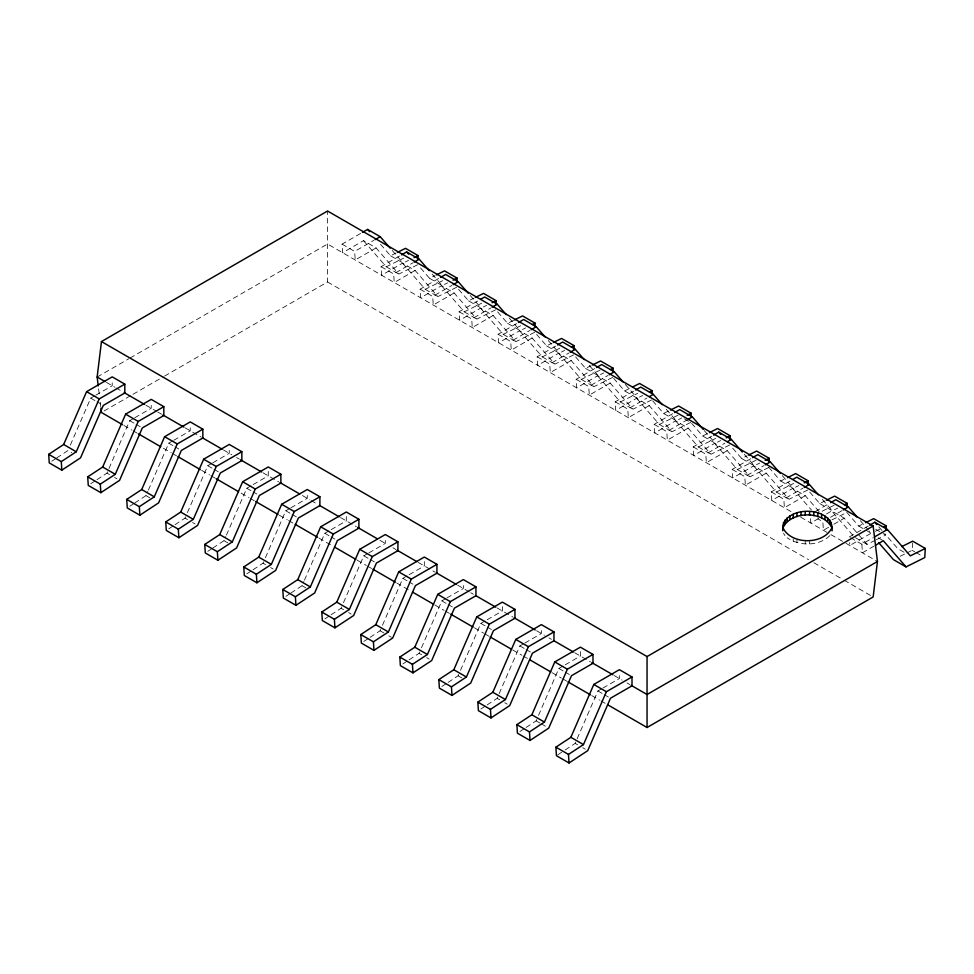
<?xml version="1.0" encoding="UTF-8"?>
<svg xmlns="http://www.w3.org/2000/svg" width="974" height="974" viewBox="0 0 974 974"><rect width="100%" height="100%" fill="white"/><g stroke="black" fill="none" stroke-linecap="round" stroke-linejoin="round"><path stroke-width="0.73" stroke-dasharray="4.87 3.65" d="M164.557 376.086L327.556 281.973L327.556 211.017M906.818 552.976L912.163 550.322L912.626 542.469M70.359 445.045L90.704 398.147L94.502 395.955M96.986 479.658L106.982 473.084L129.725 420.671L133.523 418.479M134.753 502.998L145.99 495.608L147.792 491.468M148.389 490.092L168.733 443.194L172.532 441.003M175.016 524.706L185.011 518.131L186.801 513.992M187.398 512.616L207.754 465.718L211.553 463.527M212.782 548.045L224.02 540.655L225.822 536.516M226.418 535.14L246.763 488.242L251.828 485.32M253.045 569.753L263.041 563.179L264.831 559.039M265.427 557.664L285.784 510.766L289.582 508.574M290.812 593.105L302.05 585.703L303.851 581.563M304.448 580.187L324.792 533.289L329.857 530.367M331.075 614.801L341.07 608.226L342.86 604.099M343.457 602.711L363.813 555.813L367.612 553.622M370.096 637.325L380.079 630.762L381.881 626.623M382.478 625.235L402.822 578.337L407.887 575.427M409.104 659.848L419.1 653.286L420.89 649.147M421.486 647.759L441.843 600.873L445.642 598.681M448.125 682.384L458.109 675.81L459.911 671.67M460.507 670.295L480.852 623.397L485.916 620.475M487.134 704.908L497.13 698.334L519.873 645.92L523.671 643.729M526.155 727.432L536.138 720.857L537.94 716.718M538.537 715.342L558.881 668.444L563.946 665.522M565.163 749.956L575.159 743.381L597.902 690.968L601.701 688.776M829.86 535.615C818.83 546.39 799.447 546.353 787.126 537.77M51.732 461.238L55.481 458.778M56.723 457.95L67.961 450.56L71.747 452.74M90.752 483.761L95.744 480.474M129.761 506.285L133.511 503.826M168.782 528.809L173.774 525.522M207.791 551.333L211.541 548.873M246.812 573.856L251.803 570.581M285.82 596.392L289.57 593.921M324.841 618.916L329.833 615.629M363.85 641.44L368.842 638.153M402.871 663.964L407.863 660.676M441.879 686.487L446.871 683.2M480.9 709.011L485.892 705.724M519.909 731.535L524.901 728.248M557.676 754.887L563.922 750.771M97.156 377.035L128.763 358.797M130.078 358.03L327.556 244.011L793.177 512.835M417.578 264.77L398.841 274.071L376.098 247.92L363.509 240.651L342.617 252.704L342.081 244.145L361.22 233.09M95.769 395.225L112.217 385.728L112.217 379.811M342.081 244.145L354.67 251.414L373.821 240.359M376.098 247.92L355.206 259.973L354.67 251.414M104.084 410.991L131.685 395.054M133 394.3L163.242 376.841M456.587 287.293L437.862 296.595L415.119 270.443L402.518 263.175L381.625 275.228L381.09 266.669L400.241 255.614M134.777 417.749L151.226 408.252L151.226 402.335M381.09 266.669L393.691 273.95L412.83 262.895M415.119 270.443L394.227 282.509L393.691 273.95M495.608 309.817L476.87 319.119L454.127 292.967L441.539 285.699L420.646 297.752L420.111 289.193L439.25 278.138M173.798 440.272L190.247 430.776L190.247 424.871M420.111 289.193L432.7 296.473L451.851 285.419M454.127 292.967L433.235 305.032L432.7 296.473M534.616 332.341L515.891 341.643L493.148 315.491L480.547 308.222L459.655 320.276L459.119 311.729L478.271 300.674M212.807 462.796L229.255 453.3L229.255 447.395M459.119 311.729L471.72 318.997L490.859 307.942M493.148 315.491L472.256 327.556L471.72 318.997M573.637 354.865L554.9 364.166L532.157 338.015L519.568 330.746L498.676 342.811L498.14 334.252L517.279 323.198M253.094 484.589L268.276 475.823L268.276 469.918M498.14 334.252L510.729 341.521L529.88 330.466M532.157 338.015L511.265 350.08L510.729 341.521M612.646 377.388L593.921 386.69L571.178 360.538L558.577 353.27L537.685 365.335L537.149 356.776L556.3 345.721M290.836 507.844L307.285 498.347L307.285 492.442M537.149 356.776L549.75 364.045L568.889 352.99M571.178 360.538L550.286 372.604L549.75 364.045M651.667 399.912L632.93 409.214L610.187 383.062L597.598 375.794L576.705 387.859L576.17 379.3L595.309 368.245M331.123 529.637L346.306 520.883L346.306 514.966M576.17 379.3L588.759 386.568L607.91 375.514M610.187 383.062L589.294 395.127L588.759 386.568M690.676 422.436L671.95 431.738L649.208 405.598L636.606 398.317L615.714 410.383L615.178 401.824L634.33 390.769M368.866 552.891L385.314 543.407L385.314 537.49M615.178 401.824L627.78 409.092L646.919 398.037M649.208 405.598L628.315 417.651L627.78 409.092M729.696 444.972L710.959 454.261L688.216 428.122L675.627 420.841L654.735 432.906L654.199 424.347L673.338 413.293M409.153 574.697L424.335 565.931L424.335 558.54M654.199 424.347L666.788 431.616L687.218 419.831M688.216 428.122L667.324 440.175L666.788 431.616M768.705 467.496L749.98 476.797L727.237 450.645L714.636 443.365L693.744 455.43L693.208 446.871L712.359 435.816M446.896 597.951L463.344 588.454L463.344 582.537M693.208 446.871L705.809 454.14L724.948 443.085M727.237 450.645L706.345 462.699L705.809 454.14M807.726 490.019L788.989 499.321L766.246 473.169L753.657 465.901L732.765 477.954L732.229 469.395L751.368 458.34M487.183 619.744L502.365 610.978L502.365 605.061M732.229 469.395L744.818 476.663L763.969 465.609M766.246 473.169L745.354 485.222L744.818 476.663M819.11 511.606L805.267 495.693L792.666 488.424L771.773 500.478L771.238 491.919L790.389 480.864M524.925 642.998L541.374 633.502L541.374 627.585M771.238 491.919L783.839 499.199L802.978 488.144M805.267 495.693L784.374 507.758L783.839 499.199M815.36 511.496L829.398 503.388M565.212 664.792L580.394 656.026L580.394 650.121M818.623 518.485L810.794 523.001L810.258 514.442M826.463 513.955L831.686 510.948L844.275 518.217L867.018 544.369L875.054 540.375M830.505 517.291L841.999 510.668M828.606 527.263L823.383 530.282L822.847 521.723L817.807 518.813M833.829 524.243L844.275 518.217M849.267 536.978L868.418 525.923M602.955 688.046L619.403 678.549L619.403 672.644M870.695 533.472L849.803 545.525L849.632 542.676M850.533 537.697L861.868 544.247L873.349 537.611M874.153 546.024L862.404 552.806L861.868 544.247M380.566 244.316L390.537 255.772L395.98 253.07M363.509 240.651L386.252 266.791L403.638 258.159M390.537 255.772L403.139 263.041L408.581 260.338M420.585 267.984L429.558 278.296L435.001 275.593M402.518 263.175L425.261 289.315L442.659 280.682M429.558 278.296L442.147 285.577L447.59 282.862M458.596 289.363L468.567 300.82L474.009 298.117M441.539 285.699L464.281 311.85L481.667 303.206M468.567 300.82L481.168 308.101L486.61 305.398M497.617 311.887L507.588 323.344L514.394 319.971M480.547 308.222L503.29 334.374L520.688 325.73M507.588 323.344L520.177 330.624L525.619 327.921M536.625 334.411L546.597 345.88L552.039 343.165M519.568 330.746L542.311 356.898L559.697 348.254M546.597 345.88L559.198 353.148L564.64 350.445M575.646 356.934L585.618 368.403L591.06 365.7M558.577 353.27L581.32 379.422L600.045 370.12M585.618 368.403L598.206 375.672L603.649 372.969M613.657 378.314L624.626 390.927L630.068 388.224M597.598 375.794L620.341 401.945L637.726 393.313M624.626 390.927L637.227 398.196L642.67 395.493M652.677 400.838L663.647 413.451L669.089 410.748M636.606 398.317L659.349 424.469L678.074 415.168M663.647 413.451L676.236 420.719L681.678 418.016M691.686 423.361L702.656 435.975L708.098 433.272M675.627 420.841L698.37 446.993L715.756 438.361M702.656 435.975L715.257 443.243L720.699 440.54M732.704 448.186L741.677 458.498L747.119 455.795M714.636 443.365L737.379 469.517L756.104 460.215M741.677 458.498L754.266 465.767L759.708 463.064M768.73 467.264L780.685 481.022L786.128 478.319M753.657 465.901L776.4 492.04L793.786 483.408M780.685 481.022L793.286 488.291L798.729 485.588M809.735 492.089L819.706 503.546L825.148 500.843M822.105 511.253L834.134 505.275M819.706 503.546L832.295 510.826L837.737 508.111M832.015 519.848L846.735 512.543M846.759 512.312L858.715 526.07L864.157 523.367M875.395 531.317L880.837 528.614M876.381 539.718L885.756 535.067L881.969 532.888M900.134 556.3L905.479 553.646M684.381 418.808L689.422 421.718M875.675 529.247L880.715 532.157M912.163 550.322L914.683 551.771M915.95 552.502L922.244 556.142M858.715 526.07L871.316 533.35L869.319 531.049M904.03 552.234L897.736 548.593L884.769 533.691M878.256 537.831L883.296 540.74M386.252 266.791L398.841 274.071M425.261 289.315L437.862 296.595M464.281 311.85L476.87 319.119M503.29 334.374L515.891 341.643M542.311 356.898L554.9 364.166M581.32 379.422L593.921 386.69M620.341 401.945L632.93 409.214M659.349 424.469L671.95 431.738M698.37 446.993L710.959 454.261M737.379 469.517L749.98 476.797M776.4 492.04L788.989 499.321M867.018 544.369L854.429 537.1L831.686 510.948M800.725 517.194L829.678 533.91M830.932 534.641L844.775 542.628M846.029 543.346L877.452 561.499M327.556 281.973L808.578 559.685M813.85 562.729L842.851 579.469M844.166 580.224L870.525 595.443M106.373 382.356L114.737 387.177M115.991 387.908L123.552 392.266M145.832 405.135L156.364 411.211M157.678 411.978L161.623 414.254M185.303 427.927L201.082 437.034M223.448 449.951L231.775 454.761M236.609 457.549L239.336 459.119M262.919 472.731L278.698 481.85M302.378 495.523L309.805 499.808M311.059 500.539L318.169 504.642M340.535 517.547L356.374 526.691M379.994 540.339L386.581 544.125M392.875 547.765L395.785 549.446M418.15 562.363L435.256 572.237M457.622 585.143L469.456 591.985M470.771 592.74L473.425 594.274M497.081 607.934L512.872 617.041M536.552 630.714L544.442 635.267M548.934 637.86L551.454 639.321M574.697 652.738L590.488 661.857M614.168 675.53L622.057 680.083M626.964 682.92L629.947 684.637M90.704 398.147L95.744 401.057M97.01 401.775L100.785 403.954M129.725 420.671L134.765 423.58M136.019 424.299L141.06 427.209M168.733 443.194L173.774 446.104M175.04 446.835L178.814 449.014M207.754 465.718L212.795 468.628M214.049 469.358L219.089 472.268M246.763 488.242L251.803 491.152M253.07 491.882L256.844 494.062M285.784 510.766L290.824 513.675M292.078 514.406L297.119 517.316M324.792 533.289L329.833 536.199M331.099 536.93L334.873 539.109M363.813 555.813L368.854 558.723M370.108 559.453L375.148 562.363M402.822 578.337L407.863 581.247M409.129 581.977L412.903 584.157M441.843 600.873L446.883 603.77M448.137 604.501L453.178 607.411M480.852 623.397L485.892 626.306M487.158 627.025L492.187 629.934M519.873 645.92L524.913 648.83M526.167 649.548L531.207 652.458M558.881 668.444L563.922 671.354M565.188 672.084L570.216 674.982M597.902 690.968L602.943 693.878M604.197 694.608L609.237 697.518M123.856 425.443L131.77 430.009M133.085 430.776L137.042 433.053M163.401 448.271L171.302 452.837M172.617 453.592L176.574 455.881M201.618 470.332L209.52 474.898M210.834 475.665L216.106 478.709M241.15 493.161L249.052 497.726M250.379 498.493L254.324 500.77M279.368 515.222L287.269 519.787M288.596 520.554L293.868 523.598M318.9 538.05L332.085 545.659M357.117 560.123L366.346 565.444M367.661 566.198L371.618 568.487M396.662 582.939L409.835 590.548M434.879 605.012L444.095 610.333M445.422 611.1L449.367 613.377M474.411 627.828L483.64 633.161M484.955 633.916L488.911 636.205M512.628 649.901L521.857 655.222M523.172 655.989L528.444 659.033M552.161 672.73L561.389 678.05M562.704 678.817L567.976 681.861M591.705 695.546L599.607 700.111M600.921 700.878L606.193 703.922M106.982 473.084L109.502 474.533M114.53 477.443L117.05 478.904M145.99 495.608L149.777 497.787M185.011 518.131L187.532 519.58M192.56 522.49L195.08 523.951M224.02 540.655L227.806 542.835M263.041 563.179L265.561 564.64M270.589 567.55L273.11 568.999M302.05 585.703L305.836 587.882M341.07 608.226L343.591 609.687M348.619 612.597L351.139 614.046M380.079 630.762L383.866 632.942M388.894 635.852L391.414 637.3M419.1 653.286L421.62 654.735M426.649 657.645L429.169 659.094M458.109 675.81L461.895 677.989M497.13 698.334L499.65 699.782M504.678 702.692L507.198 704.153M536.138 720.857L539.925 723.037M541.179 723.767L546.219 726.677M575.159 743.381L577.679 744.83M582.708 747.74L585.228 749.201M878.791 526.812L883.771 532.547M860.346 520.737L868.321 529.905M822.324 499.358L832.295 510.826M782.317 475.689L793.286 488.291M792.666 488.424L811.452 510.023M744.294 454.31L754.266 465.767M704.287 430.642L715.257 443.243M666.265 409.263L676.236 420.719M625.259 384.438L637.227 398.196M589.233 365.36L598.206 375.672M548.228 340.535L559.198 353.148M509.207 318.011L520.177 330.624M470.199 295.487L481.168 308.101M432.176 274.108L442.147 285.577M392.169 250.44L403.139 263.041M783.498 533.265L784.971 535.615M98.593 388.857L99.482 396.248M100.2 402.165L100.736 406.596M809.577 541.447L809.577 543.809M805.255 541.447L805.255 543.809M796.951 540.156L796.951 542.53M793.213 538.914L793.213 541.276"/><path stroke-width="1.46" d="M873.154 526.021L647.053 656.561L647.053 727.505L873.154 596.965L877.452 561.499L873.154 526.021L327.556 211.017L101.454 341.57L97.156 377.035L98.228 385.911M417.883 259.534L418.114 255.614L405.513 248.333L397.343 252.4M456.891 282.058L457.123 278.138L444.521 270.869L436.364 274.924M495.912 304.582L496.143 300.662L483.542 293.393L475.373 297.447M534.921 327.106L535.152 323.185L522.551 315.917L514.394 319.971M573.942 349.629L574.173 345.709L561.572 338.441L553.402 342.495M612.95 372.165L613.182 368.233L600.581 360.964L592.423 365.019M652.044 393.374L652.203 390.757L639.601 383.488L632.796 386.873M691.053 415.898L691.211 413.28L678.61 406.012L670.453 410.066M730.001 439.737L730.232 435.816L717.631 428.536L709.462 432.59M769.01 462.26L769.241 458.34L756.64 451.059L748.482 455.114M808.03 484.784L808.262 480.864L795.661 473.583L787.491 477.65M847.039 507.308L847.27 503.388L834.669 496.119L826.512 500.173M886.06 529.832L886.291 525.911L873.69 518.643L865.521 522.697M901.814 546.572L912.699 541.167L925.3 548.435L924.764 557.591L906.039 566.892L893.438 559.624L878.609 542.567M832.088 530.818C834.341 504.751 780.491 504.751 782.743 530.818M782.743 528.322C790.413 510.4 824.406 510.4 832.088 528.322M832.088 527.263C824.406 545.184 790.413 545.184 782.743 527.263M63.675 444.485L86.601 391.645L112.217 376.865L124.806 384.133L124.806 392.997L103.305 405.415L80.562 457.829L61.837 470.15L49.236 462.881L48.7 454.347L63.675 444.485L76.264 451.766L99.202 398.914L124.806 384.133M102.684 467.021L125.622 414.169L151.226 399.389L163.827 406.657L163.827 415.521L142.314 427.939L119.571 480.352L100.846 492.674L88.257 485.405L87.709 476.87L102.684 467.021L115.285 474.289L138.211 421.438L163.827 406.657M141.705 489.545L164.63 436.693L190.247 421.912L202.835 429.181L202.835 438.044L181.334 450.463L158.592 502.876L139.866 515.197L127.265 507.929L126.73 499.394L141.705 489.545L154.294 496.813L177.231 443.961L202.835 429.181M180.714 512.068L203.651 459.217L229.255 444.436L241.856 451.705L241.856 460.58L220.343 472.987L197.6 525.4L178.875 537.733L166.286 530.453L165.738 521.918L180.714 512.068L193.315 519.337L216.24 466.485L241.856 451.705M219.734 534.592L242.66 481.74L268.276 466.96L280.865 474.228L280.865 483.104L259.364 495.51L236.621 547.924L217.896 560.257L205.295 552.976L204.759 544.442L219.734 534.592L232.323 541.861L255.261 489.021L280.865 474.228M258.743 557.116L281.681 504.264L307.285 489.484L319.886 496.752L319.886 505.628L298.373 518.034L275.63 570.447L256.905 582.781L244.304 575.5L243.768 566.965L258.743 557.116L271.344 564.384L294.27 511.545L319.886 496.752M297.764 579.64L320.689 526.788L346.306 512.007L358.895 519.276L358.895 528.152L337.394 540.57L314.651 592.983L295.926 605.304L283.324 598.036L282.789 589.489L297.764 579.64L310.353 586.908L333.291 534.069L358.895 519.276M336.773 602.163L359.71 549.324L385.314 534.531L397.916 541.812L397.916 550.675L376.402 563.094L353.659 615.507L334.934 627.828L322.333 620.56L321.797 612.013L336.773 602.163L349.374 609.432L372.299 556.592L397.916 541.812M375.794 624.687L398.719 571.848L424.335 557.055L436.924 564.336L436.924 573.199L415.423 585.618L392.68 638.031L373.955 650.352L361.354 643.084L360.818 634.549L375.794 624.687L388.382 631.968L411.32 579.116L436.924 564.336M414.802 647.211L437.74 594.371L463.344 579.579L475.945 586.859L475.945 595.723L454.432 608.141L431.689 660.555L412.964 672.876L400.363 665.607L399.827 657.073L414.802 647.211L427.403 654.491L450.329 601.64L475.945 586.859M453.823 669.747L476.749 616.895L502.365 602.115L514.954 609.383L514.954 618.247L493.453 630.665L470.71 683.078L451.985 695.399L439.384 688.131L438.848 679.596L453.823 669.747L466.412 677.015L489.35 624.164L514.954 609.383M492.832 692.271L515.77 639.419L541.374 624.638L553.975 631.907L553.975 640.77L532.461 653.189L509.719 705.602L490.993 717.923L478.392 710.655L477.857 702.12L492.832 692.271L505.433 699.539L528.358 646.687L553.975 631.907M531.853 714.794L554.778 661.943L580.394 647.162L592.983 654.431L592.983 663.294L571.482 675.712L548.739 728.126L530.014 740.447L517.413 733.179L516.877 724.644L531.853 714.794L544.442 722.063L567.379 669.211L592.983 654.431M570.861 737.318L593.799 684.466L619.403 669.686L632.004 676.954L632.004 685.83L610.491 698.236L587.748 750.65L569.023 762.983L556.422 755.702L555.886 747.168L570.861 737.318L583.463 744.586L606.388 691.735L632.004 676.954M61.837 470.15L61.301 461.615L76.264 451.766M100.846 492.674L100.31 484.139L115.285 474.289M139.866 515.197L139.331 506.663L154.294 496.813M178.875 537.733L178.339 529.186L193.315 519.337M217.896 560.257L217.36 551.71L232.323 541.861M256.905 582.781L256.369 574.246L271.344 564.384M295.926 605.304L295.39 596.77L310.353 586.908M334.934 627.828L334.399 619.294L349.374 609.432M373.955 650.352L373.419 641.817L388.382 631.968M412.964 672.876L412.428 664.341L427.403 654.491M451.985 695.399L451.449 686.865L466.412 677.015M490.993 717.923L490.458 709.389L505.433 699.539M530.014 740.447L529.479 731.912L544.442 722.063M569.023 762.983L568.487 754.436L583.463 744.586M362.498 232.36L367.612 229.414L380.201 236.682L390.172 248.139M375.1 239.628L380.201 236.682M401.519 254.884L406.621 251.937L419.222 259.206L429.193 270.662M414.108 262.152L419.222 259.206M440.528 277.407L445.642 274.461L458.23 281.73L468.202 293.198M453.129 284.676L458.23 281.73M480.827 299.188L484.65 296.985L497.251 304.253L506.224 314.578M492.138 307.2L497.251 304.253M518.558 322.455L523.671 319.509L536.26 326.777L545.233 337.101M531.159 329.723L536.26 326.777M557.578 344.979L562.68 342.032L575.281 349.301L584.254 359.625M570.167 352.247L575.281 349.301M596.587 367.502L601.701 364.556L614.29 371.825L623.263 382.149M609.188 374.783L614.29 371.825M635.608 390.026L640.709 387.08L653.311 394.36L662.283 404.673M649.475 396.564L653.311 394.36M674.617 412.55L679.73 409.604L692.319 416.884L703.289 429.485M688.496 419.088L692.319 416.884M713.638 435.086L718.739 432.127L731.34 439.408L742.31 452.009M727.505 441.612L731.34 439.408M752.646 457.61L757.76 454.663L770.349 461.932L780.32 473.388M765.247 464.878L770.349 461.932M792.946 479.391L796.769 477.187L809.37 484.455L818.343 494.768M804.256 487.402L809.37 484.455M830.676 502.657L835.789 499.711L848.378 506.979L857.351 517.291M843.277 509.926L848.378 506.979M869.697 525.181L874.798 522.234L887.399 529.503L910.325 555.874L925.3 548.435M874.628 536.869L887.399 529.503M875.456 545.27L883.296 540.74L906.039 566.892M877.452 561.499L647.053 694.511L631.262 685.404M414.023 257.635L418.114 255.614M453.044 280.159L457.123 278.138M492.053 302.695L496.143 300.662M532.425 324.537L535.152 323.185M571.446 347.061L574.173 345.709M610.454 369.584L613.182 368.233M649.475 392.108L652.203 390.757M687.133 415.314L691.211 413.28M726.141 437.837L730.232 435.816M765.162 460.361L769.241 458.34M804.171 482.885L808.262 480.864M844.543 504.739L847.27 503.388M883.564 527.263L886.291 525.911M101.454 341.57L647.053 656.561M97.156 377.035L105.058 381.589M124.782 392.985L144.517 404.38M162.938 415.009L183.989 427.16M202.397 437.801L222.133 449.197M240.554 459.825L261.604 471.976M280.013 482.605L299.748 494.001M319.484 505.396L339.22 516.792M357.641 527.421L377.364 538.817M397.1 550.213L416.835 561.596M436.571 572.992L456.295 584.388M476.03 595.784L495.766 607.167M514.187 617.808L535.237 629.959M553.646 640.588L573.382 651.983M591.802 662.612L612.853 674.763M86.601 391.645L99.202 398.914M125.622 414.169L138.211 421.438M164.63 436.693L177.231 443.961M203.651 459.217L216.24 466.485M242.66 481.74L255.261 489.021M281.681 504.264L294.27 511.545M320.689 526.788L333.291 534.069M359.71 549.324L372.299 556.592M398.719 571.848L411.32 579.116M437.74 594.371L450.329 601.64M476.749 616.895L489.35 624.164M515.77 639.419L528.358 646.687M554.778 661.943L567.379 669.211M593.799 684.466L606.388 691.735M122.541 424.688L101.454 412.513L100.919 408.082M138.357 433.82L160.759 446.749M177.889 456.636L200.291 469.578M216.106 478.709L238.508 491.639M255.651 501.525L278.053 514.467M295.183 524.353L317.585 537.295M334.715 547.181L355.802 559.356M372.932 569.242L395.334 582.184M412.477 592.07L433.564 604.245M450.694 614.144L473.096 627.073M490.226 636.959L511.313 649.134M529.759 659.788L550.846 671.963M567.976 681.861L590.39 694.791M607.52 704.677L647.053 727.505M48.7 454.347L61.301 461.615M87.709 476.87L100.31 484.139M126.73 499.394L139.331 506.663M165.738 521.918L178.339 529.186M204.759 544.442L217.36 551.71M243.768 566.965L256.369 574.246M282.789 589.489L295.39 596.77M321.797 612.013L334.399 619.294M360.818 634.549L373.419 641.817M399.827 657.073L412.428 664.341M438.848 679.596L451.449 686.865M477.857 702.12L490.458 709.389M516.877 724.644L529.479 731.912M555.886 747.168L568.487 754.436M874.798 522.234L876.795 524.523M718.739 432.127L720.736 434.428M406.621 251.937L408.617 254.226M367.612 229.414L369.596 231.702M831.333 522.32L831.333 525.863M829.86 519.982L829.86 523.525M827.693 517.815L827.693 521.37M824.929 515.916L824.929 519.459M821.618 514.309L821.618 517.851M817.88 513.067L817.88 516.61M813.826 512.214L813.826 515.757M809.577 511.776L809.577 515.319M805.255 511.776L805.255 515.319M801.005 512.214L801.005 515.757M796.951 513.067L796.951 516.61M793.213 514.309L793.213 517.851M789.902 515.916L789.902 519.459M787.126 517.815L787.126 521.37M784.971 519.982L784.971 523.525M783.498 522.32L783.498 525.863"/></g></svg>
